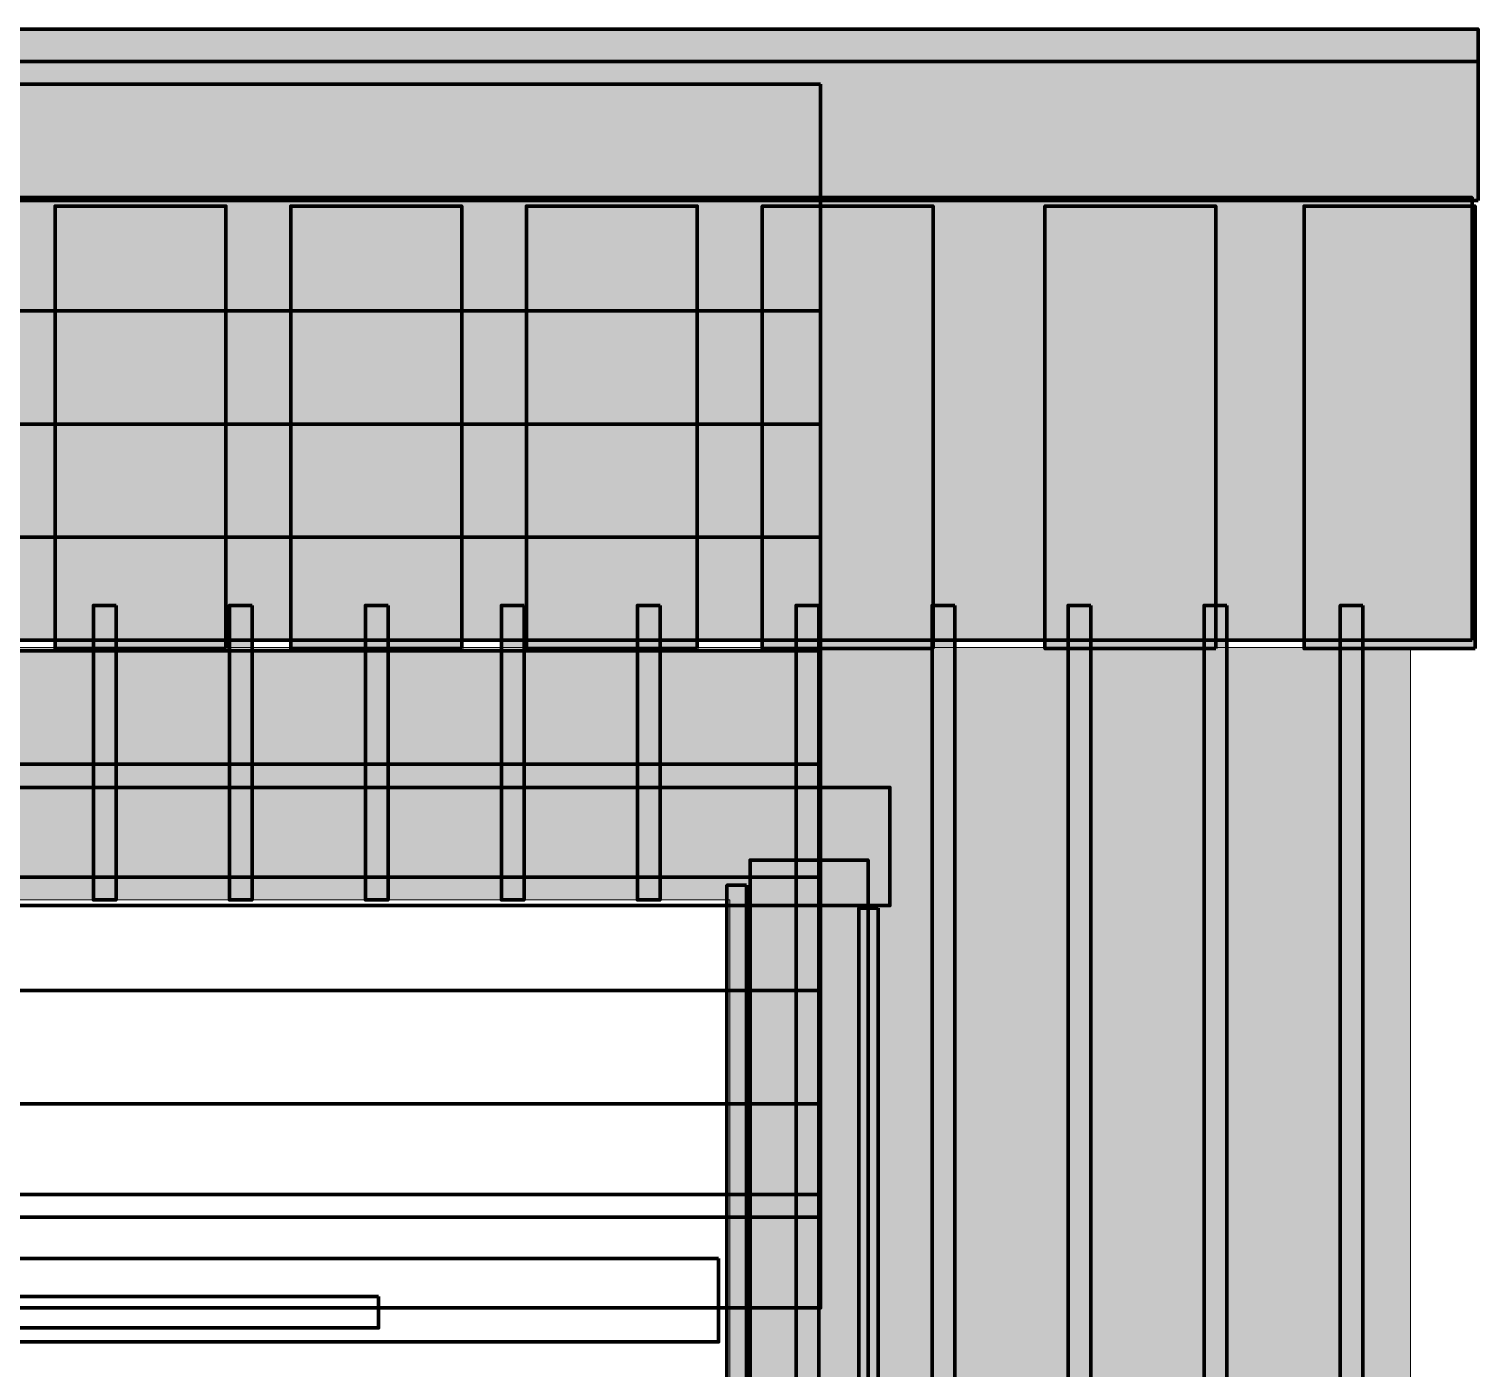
# Model space of a CAD drawing. Header units: inches. Extents: x 16.2 to 90.6, y -23.4 to 1.1.
# Drawn here: x 79.66 to 90.64, y -9.01 to 1.15 of the extents above; entities that cross this region are included whole.
import ezdxf

# ---------------------------------------------------------------- set-up
doc = ezdxf.new("R2010")
doc.units = ezdxf.units.IN
doc.header["$MEASUREMENT"] = 0
doc.layers.add('Layer 3', color=7, linetype='Continuous')

# ---------------------------------------------------------------- blocks, each defined once
blk = doc.blocks.new('block 13')
at = {"layer": 'Layer 3', "color": 7, "lineweight": 140, "true_color": 0xffffff}
for points in [[(85.656, 0.727), (72.94, 0.727), (72.94, -0.132), (85.656, -0.132), (85.656, 0.727)], [(85.656, -0.132), (72.94, -0.132), (72.94, -0.991), (85.656, -0.991), (85.656, -0.132)], [(85.656, -0.991), (72.94, -0.991), (72.94, -1.85), (85.656, -1.85), (85.656, -0.991)], [(85.656, -1.85), (72.94, -1.85), (72.94, -2.709), (85.656, -2.709), (85.656, -1.85)], [(85.656, -2.709), (72.94, -2.709), (72.94, -3.569), (85.656, -3.569), (85.656, -2.709)], [(85.656, -3.569), (72.94, -3.569), (72.94, -4.428), (85.656, -4.428), (85.656, -3.569)], [(85.656, -4.428), (72.94, -4.428), (72.94, -5.287), (85.656, -5.287), (85.656, -4.428)], [(85.656, -5.287), (72.94, -5.287), (72.94, -6.146), (85.656, -6.146), (85.656, -5.287)], [(85.656, -6.146), (72.94, -6.146), (72.94, -7.005), (85.656, -7.005), (85.656, -6.146)], [(85.656, -7.005), (72.94, -7.005), (72.94, -7.864), (85.656, -7.864), (85.656, -7.005)], [(85.656, -7.693), (72.94, -7.693), (72.94, -8.552), (85.656, -8.552), (85.656, -7.693)]]:
    blk.add_lwpolyline(points, dxfattribs=at)
blk = doc.blocks.new('block 14')
at = {"layer": 'Layer 3', "lineweight": 0}
for points in [[(69.25, -3.544), (69.25, -18.517), (90.128, -18.517), (90.128, -3.544), (69.25, -3.544)], [(84.968, -18.174), (73.799, -18.174), (73.799, -5.458), (84.968, -5.458), (84.968, -18.174)]]:
    blk.add_lwpolyline(points, dxfattribs=at)
blk = doc.blocks.new('block 15')
at = {"layer": 'Layer 3', "true_color": 0xf2f2f2}
h = blk.add_hatch(color=7, dxfattribs=at)
h.dxf.hatch_style = 2
h.paths.add_polyline_path([(80.315, -3.225), (80.315, -5.459), (80.143, -5.459), (80.143, -3.225)])
h = blk.add_hatch(color=7, dxfattribs=at)
h.dxf.hatch_style = 2
h.paths.add_polyline_path([(81.346, -3.225), (81.346, -5.459), (81.174, -5.459), (81.174, -3.225)])
h = blk.add_hatch(color=7, dxfattribs=at)
h.dxf.hatch_style = 2
h.paths.add_polyline_path([(82.377, -3.225), (82.377, -5.459), (82.205, -5.459), (82.205, -3.225)])
h = blk.add_hatch(color=7, dxfattribs=at)
h.dxf.hatch_style = 2
h.paths.add_polyline_path([(83.408, -3.225), (83.408, -5.459), (83.236, -5.459), (83.236, -3.225)])
h = blk.add_hatch(color=7, dxfattribs=at)
h.dxf.hatch_style = 2
h.paths.add_polyline_path([(84.439, -3.225), (84.439, -5.459), (84.267, -5.459), (84.267, -3.225)])
h = blk.add_hatch(color=7, dxfattribs=at)
h.dxf.hatch_style = 2
h.paths.add_polyline_path([(85.642, -3.225), (85.642, -18.518), (85.47, -18.518), (85.47, -3.225)])
h = blk.add_hatch(color=7, dxfattribs=at)
h.dxf.hatch_style = 2
h.paths.add_polyline_path([(86.673, -3.225), (86.673, -18.518), (86.501, -18.518), (86.501, -3.225)])
h = blk.add_hatch(color=7, dxfattribs=at)
h.dxf.hatch_style = 2
h.paths.add_polyline_path([(87.704, -3.225), (87.704, -18.518), (87.532, -18.518), (87.532, -3.225)])
h = blk.add_hatch(color=7, dxfattribs=at)
h.dxf.hatch_style = 2
h.paths.add_polyline_path([(88.735, -3.225), (88.735, -18.518), (88.563, -18.518), (88.563, -3.225)])
h = blk.add_hatch(color=7, dxfattribs=at)
h.dxf.hatch_style = 2
h.paths.add_polyline_path([(89.766, -3.225), (89.766, -18.518), (89.594, -18.518), (89.594, -3.225)])
h = blk.add_hatch(color=7, dxfattribs=at)
h.dxf.hatch_style = 2
h.paths.add_polyline_path([(85.093, -5.347), (85.093, -18.51), (84.945, -18.51), (84.945, -5.347)])
at = {"layer": 'Layer 3', "color": 7, "lineweight": 70, "true_color": 0xffffff}
for points in [[(80.315, -3.225), (80.315, -5.459), (80.143, -5.459), (80.143, -3.225), (80.315, -3.225)], [(81.346, -3.225), (81.346, -5.459), (81.174, -5.459), (81.174, -3.225), (81.346, -3.225)], [(82.377, -3.225), (82.377, -5.459), (82.205, -5.459), (82.205, -3.225), (82.377, -3.225)], [(83.408, -3.225), (83.408, -5.459), (83.236, -5.459), (83.236, -3.225), (83.408, -3.225)], [(84.439, -3.225), (84.439, -5.459), (84.267, -5.459), (84.267, -3.225), (84.439, -3.225)], [(85.642, -3.225), (85.642, -18.518), (85.47, -18.518), (85.47, -3.225), (85.642, -3.225)], [(86.673, -3.225), (86.673, -18.518), (86.501, -18.518), (86.501, -3.225), (86.673, -3.225)], [(87.704, -3.225), (87.704, -18.518), (87.532, -18.518), (87.532, -3.225), (87.704, -3.225)], [(88.735, -3.225), (88.735, -18.518), (88.563, -18.518), (88.563, -3.225), (88.735, -3.225)], [(89.766, -3.225), (89.766, -18.518), (89.594, -18.518), (89.594, -3.225), (89.766, -3.225)], [(85.093, -5.347), (85.093, -18.51), (84.945, -18.51), (84.945, -5.347), (85.093, -5.347)]]:
    blk.add_lwpolyline(points, dxfattribs=at)
blk = doc.blocks.new('block 16')
at = {"layer": 'Layer 3', "true_color": 0xf2f2f2}
h = blk.add_hatch(color=7, dxfattribs=at)
h.dxf.hatch_style = 2
h.paths.add_polyline_path([(90.639, 0.899), (68.889, 0.899), (68.889, 1.145), (90.639, 1.145)])
h = blk.add_hatch(color=7, dxfattribs=at)
h.dxf.hatch_style = 2
h.paths.add_polyline_path([(90.639, -0.156), (68.889, -0.156), (68.889, 0.899), (90.639, 0.899)])
h = blk.add_hatch(color=7, dxfattribs=at)
h.dxf.hatch_style = 2
h.paths.add_polyline_path([(90.594, -3.488), (68.889, -3.488), (68.889, -0.133), (90.594, -0.133)])
h = blk.add_hatch(color=7, dxfattribs=at)
h.dxf.hatch_style = 2
h.paths.add_polyline_path([(81.148, -3.553), (79.853, -3.553), (79.853, -0.198), (81.148, -0.198)])
h = blk.add_hatch(color=7, dxfattribs=at)
h.dxf.hatch_style = 2
h.paths.add_polyline_path([(82.935, -3.553), (81.64, -3.553), (81.64, -0.198), (82.935, -0.198)])
h = blk.add_hatch(color=7, dxfattribs=at)
h.dxf.hatch_style = 2
h.paths.add_polyline_path([(84.721, -3.553), (83.426, -3.553), (83.426, -0.198), (84.721, -0.198)])
h = blk.add_hatch(color=7, dxfattribs=at)
h.dxf.hatch_style = 2
h.paths.add_polyline_path([(86.508, -3.553), (85.213, -3.553), (85.213, -0.198), (86.508, -0.198)])
h = blk.add_hatch(color=7, dxfattribs=at)
h.dxf.hatch_style = 2
h.paths.add_polyline_path([(88.651, -3.553), (87.356, -3.553), (87.356, -0.198), (88.651, -0.198)])
h = blk.add_hatch(color=7, dxfattribs=at)
h.dxf.hatch_style = 2
h.paths.add_polyline_path([(90.617, -3.553), (89.321, -3.553), (89.321, -0.198), (90.617, -0.198)])
at = {"layer": 'Layer 3', "color": 7, "lineweight": 106, "true_color": 0xffffff}
for points in [[(90.639, 0.899), (68.889, 0.899), (68.889, 1.145), (90.639, 1.145), (90.639, 0.899)], [(90.639, -0.156), (68.889, -0.156), (68.889, 0.899), (90.639, 0.899), (90.639, -0.156)], [(90.594, -3.488), (68.889, -3.488), (68.889, -0.133), (90.594, -0.133), (90.594, -3.488)], [(81.148, -3.553), (79.853, -3.553), (79.853, -0.198), (81.148, -0.198), (81.148, -3.553)], [(82.935, -3.553), (81.64, -3.553), (81.64, -0.198), (82.935, -0.198), (82.935, -3.553)], [(84.721, -3.553), (83.426, -3.553), (83.426, -0.198), (84.721, -0.198), (84.721, -3.553)], [(86.508, -3.553), (85.213, -3.553), (85.213, -0.198), (86.508, -0.198), (86.508, -3.553)], [(88.651, -3.553), (87.356, -3.553), (87.356, -0.198), (88.651, -0.198), (88.651, -3.553)], [(90.617, -3.553), (89.321, -3.553), (89.321, -0.198), (90.617, -0.198), (90.617, -3.553)]]:
    blk.add_lwpolyline(points, dxfattribs=at)
blk = doc.blocks.new('block 12')
at = {"layer": 'Layer 3', "true_color": 0xbbc0c6}
h = blk.add_hatch(color=9, dxfattribs=at)
h.dxf.hatch_style = 2
h.paths.add_polyline_path([(69.25, -3.544), (69.25, -18.517), (90.128, -18.517), (90.128, -3.544)])
h.paths.add_polyline_path([(84.968, -18.174), (73.799, -18.174), (73.799, -5.458), (84.968, -5.458)])
at = {"layer": 'Layer 3', "color": 7, "lineweight": 140, "true_color": 0xffffff}
for points in [[(72.51, -5.501), (72.51, -4.605), (86.181, -4.605), (86.181, -5.501), (72.51, -5.501)], [(86.016, -18.667), (85.121, -18.667), (85.121, -5.157), (86.016, -5.157), (86.016, -18.667)], [(84.882, -8.177), (73.569, -8.177), (73.569, -8.81), (84.882, -8.81), (84.882, -8.177)], [(82.305, -8.466), (76.153, -8.466), (76.153, -8.704), (82.305, -8.704), (82.305, -8.466)]]:
    blk.add_lwpolyline(points, dxfattribs=at)
at = {"layer": 'Layer 3', "color": 7, "lineweight": 120, "true_color": 0xffffff}
blk.add_lwpolyline([(86.093, -5.522), (86.093, -18.685), (85.945, -18.685), (85.945, -5.522), (86.093, -5.522)], dxfattribs=at)
at = {"layer": 'Layer 3'}
for name in ['block 16', 'block 13', 'block 15', 'block 14']:
    blk.add_blockref(name, (0, 0), dxfattribs=at)

msp = doc.modelspace()

# ---------------------------------------------------------------- block references
at = {"layer": 'Layer 3'}
msp.add_blockref('block 12', (0, 0), dxfattribs=at)

doc.saveas('drawing.dxf')
